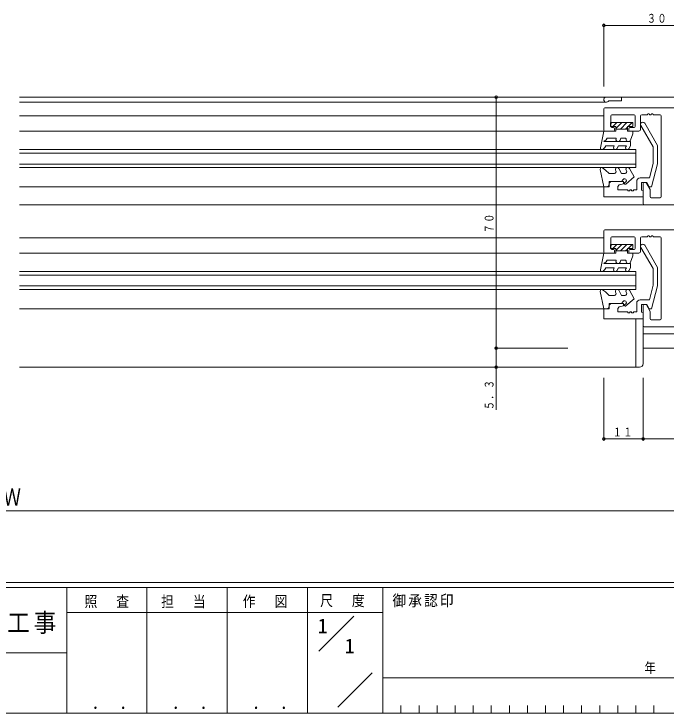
# Model space of a CAD drawing. Units: millimetres on the paper. Extents: x -397 to 397, y -282 to 282.
# Drawn here: x 106.6 to 288.5, y -282.1 to -87.2 of the extents above; entities that cross this region are included whole.
import ezdxf
from ezdxf.enums import TextEntityAlignment as Align

# ---------------------------------------------------------------- set-up
doc = ezdxf.new("R2010")
doc.units = ezdxf.units.MM
for name, color, linetype, lineweight in [('0-1_YKK_ZWAK', 7, 'Continuous', 18), ('0-3_YKK_11', 7, 'Continuous', 18), ('0-4_YKK_12', 2, 'Continuous', 18), ('0-6_YKK_13', 4, 'Continuous', 18), ('0-7_YKK_D', 6, 'Continuous', 18)]:
    doc.layers.add(name, color=color, linetype=linetype, lineweight=lineweight)
doc.layers.add('0-2_USER1', color=7, linetype='Continuous')
doc.styles.add('ＭＳ ゴシック', font='')
doc.styles.get('ＭＳ ゴシック').set_extended_font_data('MS Gothic')

msp = doc.modelspace()

# ---------------------------------------------------------------- linework, layer by layer
at = {"layer": '0-1_YKK_ZWAK'}
for p, q in [((376.092, -245.7), (-393.908, -245.7)), ((338.292, -247.1), (-393.908, -247.1)), ((121.292, -247.1), (121.292, -282.1)), ((143.692, -247.1), (143.692, -282.1)), ((166.092, -247.1), (166.092, -282.1)), ((188.492, -247.1), (188.492, -282.1)), ((209.492, -247.1), (209.492, -282.1)), ((189.476, -254.099), (121.292, -254.099)), ((189.476, -254.099), (209.492, -254.099)), ((191.662, -264.836), (201.355, -255.143)), ((-7.508, -265.299), (121.292, -265.299)), ((196.964, -280.445), (206.488, -270.921)), ((209.492, -272.3), (310.291, -272.3)), ((214.532, -280), (214.532, -282.1)), ((219.572, -280), (219.572, -282.1)), ((224.612, -280), (224.612, -282.1)), ((229.652, -280), (229.652, -282.1)), ((234.692, -280), (234.692, -282.1)), ((239.732, -280), (239.732, -282.1)), ((244.772, -280), (244.772, -282.1)), ((249.812, -280), (249.812, -282.1)), ((254.852, -280), (254.852, -282.1)), ((259.892, -280), (259.892, -282.1)), ((264.932, -280), (264.932, -282.1)), ((269.972, -280), (269.972, -282.1)), ((275.012, -280), (275.012, -282.1)), ((280.052, -280), (280.052, -282.1)), ((285.092, -280), (285.092, -282.1)), ((-393.908, -282.1), (338.292, -282.1))]:
    msp.add_line(p, q, dxfattribs=at)
at = {"layer": '0-3_YKK_11'}
for p, q in [((271.092, -119.6), (271.092, -113.7)), ((271.392, -113.4), (306.792, -113.4)), ((273.092, -115.65), (273.092, -118.6)), ((279.592, -115.35), (273.392, -115.35)), ((279.892, -118.6), (279.892, -115.65)), ((281.392, -115.65), (281.392, -119.4)), ((283.134, -115.35), (281.692, -115.35)), ((284.05, -115.35), (284.134, -115.35)), ((286.792, -115.35), (285.05, -115.35)), ((287.092, -138.15), (287.092, -115.65)), ((284.892, -124.223), (281.472, -118.3)), ((282.511, -117.7), (286.092, -123.901)), ((273.792, -119.9), (271.392, -119.9)), ((273.392, -118.9), (273.792, -118.9)), ((274.092, -119.2), (274.092, -119.6)), ((278.092, -119.6), (278.092, -119.2)), ((278.392, -118.9), (279.592, -118.9)), ((280.892, -119.9), (278.392, -119.9)), ((284.892, -128.871), (284.892, -124.223)), ((286.092, -123.901), (286.092, -129.029)), ((283.812, -132.9), (284.892, -128.871)), ((286.092, -129.029), (284.385, -135.4)), ((272.592, -134.4), (273.092, -133.9)), ((272.592, -135.4), (272.592, -134.4)), ((273.092, -133.9), (276.592, -133.9)), ((276.592, -133.9), (276.592, -134.6)), ((280.292, -136.25), (280.292, -133.9)), ((281.292, -132.9), (283.812, -132.9)), ((281.592, -134.2), (281.592, -136.326)), ((283.092, -134.2), (281.592, -134.2)), ((282.392, -134.2), (282.719, -134.2)), ((282.978, -134.35), (284.002, -136.122)), ((283.785, -135.4), (283.092, -134.2)), ((271.092, -135.4), (272.592, -135.4)), ((271.092, -138.2), (271.092, -135.4)), ((275.4, -134.824), (274.992, -135.315)), ((274.992, -135.315), (274.992, -136.25)), ((274.992, -136.25), (277.792, -136.25)), ((276.592, -134.6), (275.4, -134.824)), ((277.792, -136.25), (277.792, -136.55)), ((278.392, -136.25), (278.792, -136.25)), ((278.392, -136.55), (278.392, -136.25)), ((278.792, -136.25), (278.792, -136.55)), ((279.392, -136.25), (280.292, -136.25)), ((279.392, -136.55), (279.392, -136.25)), ((281.592, -136.326), (282.092, -136.55)), ((282.092, -140.1), (282.092, -134.5)), ((284.385, -135.4), (283.785, -135.4)), ((284.042, -136.272), (284.042, -138.15)), ((282.092, -138.2), (271.092, -138.2)), ((277.792, -136.55), (278.392, -136.55)), ((278.792, -136.55), (279.392, -136.55)), ((282.092, -136.55), (282.092, -138.2)), ((284.342, -138.45), (286.792, -138.45)), ((306.792, -140.4), (282.392, -140.4)), ((271.092, -153.6), (271.092, -147.7)), ((271.392, -147.4), (306.792, -147.4)), ((273.092, -149.65), (273.092, -152.6)), ((279.592, -149.35), (273.392, -149.35)), ((279.892, -152.6), (279.892, -149.65)), ((281.392, -149.65), (281.392, -153.4)), ((283.134, -149.35), (281.692, -149.35)), ((284.05, -149.35), (284.134, -149.35)), ((286.792, -149.35), (285.05, -149.35)), ((287.092, -172.15), (287.092, -149.65)), ((282.511, -151.7), (286.092, -157.901)), ((273.792, -153.9), (271.392, -153.9)), ((273.392, -152.9), (273.792, -152.9)), ((274.092, -153.2), (274.092, -153.6)), ((278.092, -153.6), (278.092, -153.2)), ((278.392, -152.9), (279.592, -152.9)), ((280.892, -153.9), (278.392, -153.9)), ((284.892, -158.223), (281.472, -152.3)), ((284.892, -162.871), (284.892, -158.223)), ((286.092, -157.901), (286.092, -163.029)), ((283.812, -166.9), (284.892, -162.871)), ((286.092, -163.029), (284.385, -169.4)), ((281.292, -166.9), (283.812, -166.9)), ((271.092, -169.4), (272.592, -169.4)), ((271.092, -172.2), (271.092, -169.4)), ((272.592, -168.4), (273.092, -167.9)), ((272.592, -169.4), (272.592, -168.4)), ((273.092, -167.9), (276.592, -167.9)), ((275.4, -168.824), (274.992, -169.315)), ((274.992, -169.315), (274.992, -170.25)), ((276.592, -168.6), (275.4, -168.824)), ((276.592, -167.9), (276.592, -168.6)), ((280.292, -170.25), (280.292, -167.9)), ((281.592, -168.2), (281.592, -170.326)), ((283.092, -168.2), (281.592, -168.2)), ((282.092, -174.1), (282.092, -168.5)), ((282.392, -168.2), (282.719, -168.2)), ((282.978, -168.35), (284.002, -170.122)), ((283.785, -169.4), (283.092, -168.2)), ((284.385, -169.4), (283.785, -169.4)), ((274.992, -170.25), (277.792, -170.25)), ((277.792, -170.25), (277.792, -170.55)), ((277.792, -170.55), (278.392, -170.55)), ((278.392, -170.25), (278.792, -170.25)), ((278.392, -170.55), (278.392, -170.25)), ((278.792, -170.25), (278.792, -170.55)), ((278.792, -170.55), (279.392, -170.55)), ((279.392, -170.25), (280.292, -170.25)), ((279.392, -170.55), (279.392, -170.25)), ((281.592, -170.326), (282.092, -170.55)), ((282.092, -170.55), (282.092, -172.2)), ((284.042, -170.272), (284.042, -172.15)), ((282.092, -172.2), (271.092, -172.2)), ((284.342, -172.45), (286.792, -172.45)), ((306.792, -174.4), (282.392, -174.4))]:
    msp.add_line(p, q, dxfattribs=at)
for centre, radius, start, end in [((271.392, -113.7), 0.3, 90, 180), ((273.392, -115.65), 0.3, 90, 180), ((279.592, -115.65), 0.3, 0, 90), ((281.692, -115.65), 0.3, 90, 180), ((283.134, -115.15), 0.2, 270, 336.42182), ((283.592, -115.35), 0.3, 23.57818, 156.42182), ((284.05, -115.15), 0.2, 203.57818, 270), ((284.134, -115.15), 0.2, 270, 336.42182), ((284.592, -115.35), 0.3, 23.57818, 156.42182), ((285.05, -115.15), 0.2, 203.57818, 270), ((286.792, -115.65), 0.3, 0, 90), ((273.392, -118.6), 0.3, 180, 270), ((279.592, -118.6), 0.3, 270, 0), ((281.992, -118), 0.6, 30, 210), ((271.392, -119.6), 0.3, 180, 270), ((273.792, -119.2), 0.3, 0, 90), ((273.792, -119.6), 0.3, 270, 0), ((278.392, -119.2), 0.3, 90, 180), ((278.392, -119.6), 0.3, 180, 270), ((280.892, -119.4), 0.5, 270, 0), ((281.292, -133.9), 1, 90, 180), ((282.392, -134.5), 0.3, 90, 180), ((282.719, -134.5), 0.3, 30, 90), ((283.742, -136.272), 0.3, 0, 30), ((284.342, -138.15), 0.3, 180, 270), ((286.792, -138.15), 0.3, 270, 0), ((282.392, -140.1), 0.3, 180, 270), ((271.392, -147.7), 0.3, 90, 180), ((273.392, -149.65), 0.3, 90, 180), ((279.592, -149.65), 0.3, 0, 90), ((281.692, -149.65), 0.3, 90, 180), ((283.134, -149.15), 0.2, 270, 336.42182), ((283.592, -149.35), 0.3, 23.57818, 156.42182), ((284.05, -149.15), 0.2, 203.57818, 270), ((284.134, -149.15), 0.2, 270, 336.42182), ((284.592, -149.35), 0.3, 23.57818, 156.42182), ((285.05, -149.15), 0.2, 203.57818, 270), ((286.792, -149.65), 0.3, 0, 90), ((281.992, -152), 0.6, 30, 210), ((271.392, -153.6), 0.3, 180, 270), ((273.392, -152.6), 0.3, 180, 270), ((273.792, -153.2), 0.3, 0, 90), ((273.792, -153.6), 0.3, 270, 0), ((278.392, -153.2), 0.3, 90, 180), ((278.392, -153.6), 0.3, 180, 270), ((279.592, -152.6), 0.3, 270, 0), ((280.892, -153.4), 0.5, 270, 0), ((281.292, -167.9), 1, 90, 180), ((282.392, -168.5), 0.3, 90, 180), ((282.719, -168.5), 0.3, 30, 90), ((283.742, -170.272), 0.3, 0, 30), ((284.342, -172.15), 0.3, 180, 270), ((286.792, -172.15), 0.3, 270, 0), ((282.392, -174.1), 0.3, 180, 270)]:
    msp.add_arc(centre, radius, start, end, dxfattribs=at)
at = {"layer": '0-4_YKK_12'}
for p, q in [((108.092, -110.4), (301.392, -110.4)), ((276.092, -110.4), (276.092, -111.4)), ((271.792, -111.8), (108.092, -111.8)), ((272.287, -111.595), (272.482, -111.4)), ((276.092, -111.4), (272.482, -111.4)), ((271.092, -115.6), (108.092, -115.6)), ((108.092, -119.9), (271.092, -119.9)), ((280.092, -125.05), (108.092, -125.05)), ((280.092, -126.05), (108.092, -126.05)), ((280.092, -125.05), (280.092, -130.05)), ((280.092, -129.05), (108.092, -129.05)), ((280.092, -130.05), (108.092, -130.05)), ((271.092, -135.4), (108.092, -135.4)), ((108.092, -140.4), (286.392, -140.4)), ((271.092, -149.6), (108.092, -149.6)), ((108.092, -153.9), (271.092, -153.9)), ((280.092, -159.05), (108.092, -159.05)), ((280.092, -159.05), (280.092, -164.05)), ((280.092, -160.05), (108.092, -160.05)), ((280.092, -163.05), (108.092, -163.05)), ((280.092, -164.05), (108.092, -164.05)), ((108.092, -169.4), (271.092, -169.4)), ((280.092, -185.7), (280.092, -172.2)), ((282.092, -184.7), (282.092, -174.1)), ((282.092, -176.4), (303.292, -176.4)), ((282.092, -180.4), (301.426, -180.4)), ((281.092, -185.7), (108.092, -185.7))]:
    msp.add_line(p, q, dxfattribs=at)
for centre, radius, start, end in [((271.792, -111.1), 0.7, 90, 315.00177), ((281.092, -184.7), 1, 270, 0)]:
    msp.add_arc(centre, radius, start, end, dxfattribs=at)
at = {"layer": '0-6_YKK_13'}
for p, q in [((272.992, -118.6), (272.992, -117.5)), ((273.321, -117.5), (272.992, -117.829)), ((272.992, -117.5), (279.192, -117.5)), ((272.992, -118.6), (274.492, -118.6)), ((274.735, -117.5), (273.635, -118.6)), ((276.149, -117.5), (274.492, -119.157)), ((274.492, -118.6), (274.492, -119.9)), ((277.564, -117.5), (275.764, -119.3)), ((277.692, -118.786), (277.178, -119.3)), ((277.692, -118.6), (279.192, -118.6)), ((277.692, -118.6), (277.692, -119.9)), ((278.978, -117.5), (277.878, -118.6)), ((279.192, -117.5), (279.192, -118.6)), ((271.092, -119.9), (270.179, -124.539)), ((271.092, -119.9), (274.492, -119.9)), ((274.492, -119.3), (277.692, -119.3)), ((277.692, -119.9), (279.192, -119.9)), ((278.535, -122.415), (279.192, -120.61)), ((279.192, -119.9), (279.192, -120.61)), ((272.092, -121.81), (274.599, -121.81)), ((274.528, -122.005), (274.599, -121.81)), ((275.656, -122.415), (275.876, -121.81)), ((275.876, -121.81), (277.077, -121.81)), ((271.392, -124.434), (270.902, -124.925)), ((271.083, -122.81), (278.592, -122.81)), ((271.637, -124.01), (271.392, -124.434)), ((271.637, -124.01), (274.037, -124.01)), ((274.037, -124.01), (273.87, -124.3)), ((274.736, -124.8), (275.192, -124.01)), ((275.192, -124.01), (277.437, -124.01)), ((277.27, -124.3), (277.437, -124.01)), ((278.136, -124.8), (278.592, -124.01)), ((278.592, -122.81), (278.592, -124.01)), ((271.092, -135.4), (270.129, -130.552)), ((270.784, -130.127), (271.623, -130.722)), ((275.258, -130.256), (276.092, -131.7)), ((279.592, -132.614), (278.235, -130.264)), ((271.623, -130.722), (272.592, -131.7)), ((272.592, -131.7), (274.072, -131.7)), ((274.393, -130.756), (274.504, -130.95)), ((276.092, -131.7), (277.043, -131.7)), ((277.365, -130.756), (277.477, -130.95)), ((272.592, -133.899), (272.592, -134.699)), ((276.092, -133.9), (272.592, -133.9)), ((276.092, -133.9), (276.512, -133.34)), ((277.266, -133.994), (276.926, -134.273)), ((277.28, -134.627), (279.592, -132.614)), ((271.892, -135.4), (271.092, -135.4)), ((272.992, -152.6), (272.992, -151.5)), ((273.321, -151.5), (272.992, -151.829)), ((272.992, -151.5), (279.192, -151.5)), ((274.735, -151.5), (273.635, -152.6)), ((276.149, -151.5), (274.492, -153.157)), ((277.564, -151.5), (275.764, -153.3)), ((278.978, -151.5), (277.878, -152.6)), ((279.192, -151.5), (279.192, -152.6)), ((271.092, -153.9), (270.179, -158.539)), ((271.092, -153.9), (274.492, -153.9)), ((272.992, -152.6), (274.492, -152.6)), ((274.492, -152.6), (274.492, -153.9)), ((274.492, -153.3), (277.692, -153.3)), ((277.692, -152.786), (277.178, -153.3)), ((277.692, -152.6), (279.192, -152.6)), ((277.692, -152.6), (277.692, -153.9)), ((277.692, -153.9), (279.192, -153.9)), ((279.192, -153.9), (279.192, -154.61)), ((272.092, -155.81), (274.599, -155.81)), ((274.528, -156.005), (274.599, -155.81)), ((275.656, -156.415), (275.876, -155.81)), ((275.876, -155.81), (277.077, -155.81)), ((278.535, -156.415), (279.192, -154.61)), ((271.083, -156.81), (278.592, -156.81)), ((278.592, -156.81), (278.592, -158.01)), ((271.392, -158.434), (270.902, -158.925)), ((271.637, -158.01), (271.392, -158.434)), ((271.637, -158.01), (274.037, -158.01)), ((274.037, -158.01), (273.87, -158.3)), ((274.736, -158.8), (275.192, -158.01)), ((275.192, -158.01), (277.437, -158.01)), ((277.27, -158.3), (277.437, -158.01)), ((278.136, -158.8), (278.592, -158.01)), ((271.092, -169.4), (270.129, -164.552)), ((270.784, -164.127), (271.623, -164.722)), ((271.623, -164.722), (272.592, -165.7)), ((274.393, -164.756), (274.504, -164.95)), ((275.258, -164.256), (276.092, -165.7)), ((277.365, -164.756), (277.477, -164.95)), ((279.592, -166.614), (278.235, -164.264)), ((272.592, -165.7), (274.072, -165.7)), ((276.092, -165.7), (277.043, -165.7)), ((276.092, -167.9), (276.512, -167.34)), ((277.28, -168.627), (279.592, -166.614)), ((271.892, -169.4), (271.092, -169.4)), ((272.592, -167.899), (272.592, -168.699)), ((276.092, -167.9), (272.592, -167.9)), ((277.266, -167.994), (276.926, -168.273))]:
    msp.add_line(p, q, dxfattribs=at)
for points in [[(271.083, -122.81), (271.781, -122.349), (272.092, -121.81)], [(271.083, -156.81), (271.781, -156.349), (272.092, -155.81)]]:
    msp.add_lwpolyline(points, dxfattribs=at)
for centre, radius, start, end in [((275.092, -122.21), 0.6, 159.9966, 340.0032), ((277.077, -122.11), 0.3, 353.62636, 90), ((277.971, -122.21), 0.6, 173.61829, 339.99797), ((270.599, -124.622), 0.428, 168.86224, 314.99856), ((274.303, -124.55), 0.5, 150.0038, 330.00683), ((277.703, -124.55), 0.5, 149.98981, 330.00683), ((270.541, -130.47), 0.42, 54.66347, 191.2357), ((274.826, -130.506), 0.5, 30.00716, 209.99166), ((277.798, -130.506), 0.5, 29.02557, 210.0117), ((274.072, -131.2), 0.5, 269.97204, 29.99843), ((277.043, -131.2), 0.5, 269.97202, 30.01891), ((276.912, -133.64), 0.5, 315, 143.1357), ((277.103, -134.45), 0.25, 134.96046, 315), ((271.892, -134.699), 0.7, 269.98003, 0), ((277.077, -156.11), 0.3, 353.62636, 90), ((275.092, -156.21), 0.6, 159.9966, 340.0032), ((277.971, -156.21), 0.6, 173.61829, 339.99797), ((270.599, -158.622), 0.428, 168.86224, 314.99856), ((274.303, -158.55), 0.5, 150.0038, 330.00683), ((277.703, -158.55), 0.5, 149.98981, 330.00683), ((270.541, -164.47), 0.42, 54.66347, 191.2357), ((274.072, -165.2), 0.5, 269.97204, 29.99843), ((274.826, -164.506), 0.5, 30.00716, 209.99166), ((277.043, -165.2), 0.5, 269.97202, 30.01891), ((277.798, -164.506), 0.5, 29.02557, 210.0117), ((276.912, -167.64), 0.5, 315, 143.1357), ((271.892, -168.699), 0.7, 269.98003, 0), ((277.103, -168.45), 0.25, 134.96046, 315)]:
    msp.add_arc(centre, radius, start, end, dxfattribs=at)
at = {"layer": '0-7_YKK_D'}
for p, q in [((271.092, -107.4), (271.092, -89.9)), ((301.092, -90.4), (271.092, -90.4)), ((261.092, -110.4), (240.592, -110.4)), ((241.092, -110.4), (241.092, -180.4)), ((261.092, -180.4), (240.592, -180.4)), ((241.092, -180.4), (241.092, -197.6)), ((271.092, -188.7), (271.092, -206.2)), ((282.092, -188.7), (282.092, -206.2)), ((282.092, -193), (282.092, -206.2)), ((282.092, -205.7), (271.092, -205.7)), ((301.092, -205.7), (282.092, -205.7)), ((-87.908, -225.7), (301.092, -225.7))]:
    msp.add_line(p, q, dxfattribs=at)
for centre, start, end in [((271.092, -90.4), 0, 180), ((271.092, -90.4), 180, 0), ((241.092, -110.4), 0, 180), ((241.092, -110.4), 180, 0), ((241.092, -180.4), 0, 180), ((241.092, -180.4), 0, 180), ((241.092, -180.4), 180, 0), ((241.092, -180.4), 180, 0), ((241.092, -185.7), 0, 180), ((241.092, -185.7), 180, 0), ((271.092, -205.7), 0, 180), ((271.092, -205.7), 180, 0), ((282.092, -205.7), 0, 180), ((282.092, -205.7), 0, 180), ((282.092, -205.7), 180, 0), ((282.092, -205.7), 180, 0)]:
    msp.add_arc(centre, 0.375, start, end, dxfattribs=at)

# ---------------------------------------------------------------- texts
at = {"layer": '0-1_YKK_ZWAK', "attachment_point": 7, "style": 'ＭＳ ゴシック'}
for s, insert, char_height in [('\\T1.24;\\W0.85;照\\~\\~査', (126.281, -252.88), 3.079), ('\\T1.24;\\W0.85;担\\~\\~当', (147.646, -252.88), 3.079), ('\\T1.24;\\W0.85;作\\~\\~図', (170.412, -252.862), 3.079), ('\\T1.24;\\W0.85;尺\\~\\~度', (192.004, -252.637), 3.079), ('\\T1.17;\\W0.9;御承認印', (212.159, -252.633), 3.079), ('\\T1.17;\\W0.9;工事', (104.723, -260.056), 5.132), ('\\T1.28;\\W0.8;年\\~\\~\\~月\\~\\~\\~日', (282.468, -271.269), 2.903), ('\\T1.24;\\W0.85;\\~．\\~．', (125.747, -281.046), 3.592), ('\\T1.24;\\W0.85;\\~．\\~．', (148.147, -281.046), 3.592), ('\\T1.24;\\W0.85;\\~．\\~．', (170.547, -281.046), 3.592)]:
    msp.add_mtext(s, dxfattribs=dict(at, insert=insert, char_height=char_height))
at = {"layer": '0-2_USER1', "style": 'ＭＳ ゴシック'}
for p in [(191.292, -261.099), (198.825, -266.699)]:
    msp.add_text('1', height=4.106, dxfattribs=at).set_placement(p, align=Align.BOTTOM_LEFT)
at = {"layer": '0-7_YKK_D', "color": 7, "style": 'ＭＳ ゴシック', "width": 0.75}
msp.add_text('Ｗ', height=4.78, dxfattribs=at).set_placement((103.647, -225.7), align=Align.BOTTOM_LEFT)
at = {"layer": '0-7_YKK_D', "color": 7, "char_height": 2.39, "attachment_point": 7, "style": 'ＭＳ ゴシック'}
for s, insert in [('\\T1.17;\\W0.75;３０', (283.147, -89.7)), ('\\T1.17;\\W0.75;１１', (273.647, -205))]:
    msp.add_mtext(s, dxfattribs=dict(at, insert=insert))
at = {"layer": '0-7_YKK_D', "color": 7, "char_height": 2.39, "attachment_point": 7, "rotation": 90, "style": 'ＭＳ ゴシック'}
for s, insert in [('\\T1.17;\\W0.75;７０', (240.392, -148.345)), ('\\T1.17;\\W0.75;５．３', (240.392, -197.635))]:
    msp.add_mtext(s, dxfattribs=dict(at, insert=insert))

doc.saveas('drawing.dxf')
